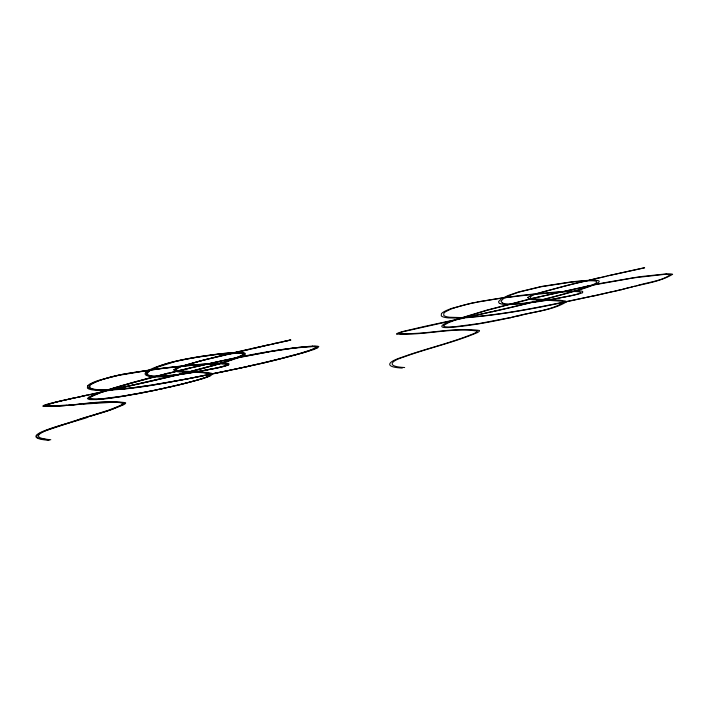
<?xml version="1.0" encoding="UTF-8"?>
<svg xmlns="http://www.w3.org/2000/svg" width="708" height="708" viewBox="0 0 708 708"><rect width="100%" height="100%" fill="white"/><g stroke="black" fill="none" stroke-linecap="round" stroke-linejoin="round"><path stroke-width="1.06" d="M566.347 301.918C552.727 310.467 533.832 311.361 518.229 316.078M173.752 369.85C176.584 373.081 182.876 371.523 187.027 372.284M527.61 297.634C530.398 300.838 536.629 299.307 540.726 300.059L536.16 301.21M87.544 385.94L87.42 388.072A228.808 17.948 -12 0 0 94.5 390.126C131.246 391.126 167.398 382.214 203.355 375.913M173.832 369.7L177.266 367.656A41.453 3.248 -12 0 1 179.567 366.771L208.63 358.673M527.69 297.484L531.124 295.431A41.453 3.248 -12 0 1 533.425 294.555L559.09 292.156M444.12 325.158L448.447 322.733L456.173 319.75M45.409 405.401L46.445 404.852A11.726 0.92 -12 0 1 49.374 403.905L64.853 399.94M399.268 333.176L400.303 332.636A11.726 0.92 -12 0 1 403.233 331.68L464.652 317.919M90.518 397.153C112.634 386.4 137.379 382.037 160.884 375.196M91.872 383.869L96.5 381.568A50.967 4 -12 0 1 100.076 380.231L101.253 379.833M587.782 280.403A129.263 10.142 -12 0 0 571.241 281.89L541.956 286.377L518.052 292.094L508.061 295.546L501.459 298.767L498.591 301.519L498.804 302.776L499.901 303.528M228.489 364.956C232.746 361.443 212.338 364.036 211.329 363.576A342.371 26.86 -12 0 0 201.169 364.266A365.912 28.709 -12 0 0 183.354 365.85L167.194 367.62A206.382 16.195 -12 0 0 153.494 369.355L121.05 374.629L98.005 380.559A53.746 4.213 -12 0 0 94.252 381.966L93.022 382.488A80.305 6.301 -12 0 0 91.96 382.975A101.377 7.956 -12 0 0 89.456 384.338M582.348 292.74C586.41 288.97 564.329 292.015 562.949 291.492M44.197 405.25L42.967 405.896A24.603 1.929 -12 0 0 43.02 406.312L51.64 406.481A204.886 16.072 -12 0 0 53.631 406.374C77.446 405.383 101.89 399.489 125.537 402.675A70.853 5.558 -12 0 1 123.334 404.914L111.634 409.525L89.774 416.516M574.321 290.997C580.861 289.28 612.889 279.483 586.525 280.899M453.235 320.388C441.96 323.742 434.951 329.016 452.049 327.282C474.272 325.299 496.246 320.972 517.955 315.936M181.708 366.417L200.7 360.921M454.731 319.866L486.493 310.228L529.513 299.086M457.731 319.219L488.042 310.06L529.973 299.183M453.952 308.007L463.598 305.166A18.346 1.443 -12 0 1 472.271 303.157L476.192 302.36M504.769 297.758L518.592 295.696A258.889 20.311 -12 0 1 523.469 295.121L537.213 293.634L563.648 286.395A144.724 11.355 -12 0 1 581.374 282.111L592.446 279.527M535.664 293.793L572.135 284.094A166.787 13.089 -12 0 1 580.657 282.067L595.968 278.713M101.864 379.638L109.74 377.391A18.346 1.443 -12 0 1 118.413 375.382L151.804 369.859A204.214 16.019 -12 0 1 165.132 368.178L180.363 366.496A362.505 28.444 -12 0 1 201.143 364.655L214.197 363.894M70.888 422.012C64.552 424.747 12.532 437.119 48.436 440.296M78.73 419.756L44.524 431.084L39.913 433.234L37.374 434.995L36.63 436.42L37.382 437.535L39.347 438.411L49.622 440.022M72.42 421.543L77.048 420.118C92.677 414.463 110.359 412.206 124.404 403.135C97.828 399.48 70.791 407.481 44.064 405.888L55.127 402.303L84.659 395.692M88.234 416.994C84.367 419.791 9.638 436.119 50.808 439.748M79.482 419.375L108.315 410.277L120.935 405.383A68.269 5.354 -12 0 0 123.103 403.224L120.148 402.401L113.855 402.224M575.347 290.979C581.578 289.377 616.057 278.934 588.959 280.333M572.436 291.546L569.666 292.342A135.839 10.655 -12 0 1 540.673 300.059M573.436 291.537L571.312 292.147M208.391 366.638C217.595 365.098 268.049 348.84 226.79 354.292A166.787 13.089 -12 0 0 218.276 356.319L200.975 360.841M207.532 366.868L190.824 371.266M189.841 371.523L181.655 373.585M283.935 357.77C294.236 354.177 307.608 353.372 316.157 347.141M163.017 374.656L170.575 372.541M636.545 285.864C647.298 282.2 661.051 281.297 670.016 274.925M282.687 358.089L260.588 363.408M168.141 373.151L134.555 381.913L108.908 389.427L93.049 395.037L88.783 397.144L87.403 398.622L89.757 399.613L96.527 399.604L121.263 396.63M534.425 301.635L523.867 303.254L510.645 304.024M535.584 301.351L533.451 302.095M534.752 301.776L545.62 299.041A135.555 10.638 -12 0 0 571.374 292.139M634.014 286.501L635.28 286.182M175.407 361.522L155.309 367.841L149.361 370.948L147.114 373.559L148.485 375.205L153.698 376.152L172.239 375.231A78.853 6.186 -12 0 0 192.151 372.435A68.915 5.407 -12 0 0 206.355 369.974M169.504 373.028L181.213 369.957M171.69 372.488L194.373 366.85M181.637 373.815L173.195 375.886A200.337 15.718 -12 0 1 128.909 386.152L120.723 387.763M631.447 287.129L632.731 286.82M529.071 302.962L523.761 304.467M530.982 302.705L526.779 303.732M170.973 376.205C194.107 370.682 217.4 365.284 239.8 357.186C252.172 352.805 240.968 351.717 235.1 352.549A129.068 10.124 -12 0 0 217.383 354.106C196.47 356.788 175.38 360.009 155.494 367.257C129.546 377.249 159.07 378.222 169.177 375.886A80.924 6.345 -12 0 0 196.523 371.939A71.499 5.611 -12 0 0 201.895 371.001L216.312 368.213A20.674 1.62 -12 0 0 217.745 367.903L219.179 367.585M526.672 303.546L521.327 305.051A190.125 14.921 -12 0 1 496.998 310.741L494.635 311.272M630.085 287.466L613.535 291.608M535.567 294.201A40.135 3.151 -12 0 0 532.416 295.466L530.159 296.953L530.611 298.086A133.139 10.443 -12 0 0 531.85 298.511L587.454 286.244M531.841 298.511L585.082 286.731M523.655 304.272L519.389 305.298A187.355 14.7 -12 0 1 496.317 310.688L492.272 311.812M168.265 376.86L127.015 386.373M183.098 369.718L190.195 368.036M621.084 289.837C637.43 284.483 658.042 283.156 672.476 274.394M176.345 361.292L186.275 359.151M227.498 354.327L232.702 353.115M620.367 289.802L593.189 296.174M176.009 385.656L203.647 378.453L210.126 376.054L212.48 374.205L211.418 373.249L207.426 372.505L178.035 370.744A133.139 10.443 -12 0 1 176.743 370.302L176.301 369.169L178.549 367.682A40.135 3.151 -12 0 1 181.699 366.417M231.507 353.177L269.093 344.646M235.1 352.549L249.207 349.318M193.788 367.195C232.879 358.044 272.35 349.318 312.44 346.088M174.743 385.949L156.344 389.834M612.96 291.528C562.825 302.617 512.45 314.573 461.085 318.087M197.399 366.355L220.993 361.107M596.525 278.386L606.632 276.288M592.773 279.244L603.066 277.094M257.597 364.089L247.986 366.275M62.817 400.401L50.41 403.374A19.744 1.549 -12 0 0 49.002 403.746L47.684 404.118A14.293 1.124 -12 0 0 44.188 405.25M63.455 400.462L66.021 399.684M494.786 311.033L467.333 317.334M252.774 348.504L290.678 339.999M607.88 275.801L644.43 267.704M604.083 276.66L644.652 267.854M492.485 311.555L466.068 317.405M65.41 400.02L67.198 399.418M66.57 399.763L68.366 399.153M248.366 366.39L206.754 375.231M166.663 387.586C180.274 384.125 241.817 371.983 187.355 372.293M275.421 343.345L199.222 361.186L180.637 366.594L174.973 369.594C185.965 374.567 199.205 370.328 210.807 373.797L209.391 376.063C185.93 384.453 161.282 388.816 136.936 393.807C121.095 395.861 104.757 400.94 88.783 398.692L92.049 395.799L104.226 391.126L148.193 378.364L206.426 364.204L236.437 357.788L276.27 350.513A103.324 8.107 -12 0 1 304.351 346.84L315.06 346.371L317.281 346.796L317.096 347.699C276.253 362.354 232.976 369.125 190.656 378.293C166.548 382.789 142.37 387.117 117.935 389.427C108.244 389.276 97.598 392.064 88.509 387.639L89.5 384.957C111.926 373.39 138.078 372.408 162.575 368.328A338.123 26.532 -12 0 1 218.082 363.523L226.914 363.735L227.41 365.133L217.498 367.85L198.32 371.514L176.858 374.824L161.451 376.346L151.503 376.355L146.591 375.107L146.273 372.886C162.256 361.965 182.584 360.115 201.196 356.451C215.259 354.752 229.516 351.823 243.72 353.186L243.986 354.708C192.142 374.913 136.379 383.311 82.385 396.285L77.756 397.294M67.72 399.507L69.543 398.896A160.026 12.558 -12 0 1 73.083 398.117M68.88 399.25L75.809 397.515M127.325 386.506L117.563 388.453M272.801 343.822L280.085 342.221M277.483 342.991L290.784 340.07M73.517 398.223L86.668 395.153M164.097 388.152L165.38 387.869M164.362 388.303L159.034 389.462M283.642 341.433L290.572 339.92M119.387 388.258L108.448 390.648M592.968 296.015C549.886 304.812 506.733 314.901 462.722 317.556M113.705 389.294L102.129 391.816M85.473 395.613L105.324 391.32M463.404 317.981L426.942 325.892A160.026 12.558 -12 0 0 423.402 326.68L404.277 331.149A19.744 1.549 -12 0 0 402.861 331.53L401.542 331.893A14.293 1.124 -12 0 0 398.046 333.026L396.825 333.672A24.603 1.929 -12 0 0 396.878 334.096M233.578 369.443L264.217 362.77L295.749 354.929L313.617 349.593L317.795 347.805L318.618 346.61M230.268 370.151L187.248 378.833L151.901 385.01M224.268 360.407L269.261 351.77M157.698 389.745L125.36 395.737L102.023 398.816M156.353 390.028L141.733 393.002M510.202 317.609L479.228 323.521L455.89 326.6M510.211 317.812C527.602 312.29 548.355 311.777 563.878 302.351M585.268 286.492L588.242 286.085M588.428 285.846L590.994 285.528M587.525 286.032L589.029 285.926M567.444 296.555L570.17 295.988A20.674 1.62 -12 0 0 571.613 295.679L573.038 295.36A12.408 0.974 -12 0 0 582.454 292.714M589.322 285.66L592.021 285.12M567.409 296.36L555.753 298.776A71.499 5.611 -12 0 1 550.373 299.723M593.543 285.014L633.527 277.89L664.069 274.43M565.63 296.918C566.701 296.148 589.826 292.625 576.551 291.563M565.329 296.776L560.24 297.749A62.596 4.912 -12 0 1 551.877 299.236L549.231 299.688M477.095 301.98L477.635 301.874M186.903 359.027L195.169 357.54M478.183 301.776L503.353 297.687M140.441 393.25L122.696 396.409M206.373 369.965C206.559 369.709 237.198 364.974 222.693 363.779M195.797 357.434L215.515 354.637A126.254 9.903 -12 0 1 231.472 353.195M270.615 351.549L293.475 348.194L310.21 346.646M546.001 300.219L531.584 302.351M150.494 385.232C132.423 387.78 114.147 390.816 95.846 389.462M505.424 297.67L534.221 294.271M537.213 293.634L561.674 291.572M80.615 404.295L67.295 405.383M83.093 404.1L113.192 402.241M66.632 405.056L55.72 405.826A207.4 16.275 -12 0 1 53.737 405.932L47.401 406.065M560.355 292.068L568.055 291.669A197.302 15.479 -12 0 1 576.613 291.554M666.308 273.872L639.943 276.695L603.446 282.873A98.12 7.699 -12 0 0 594.534 284.616M459.89 318.131L448.341 317.91A228.808 17.948 -12 0 1 441.27 315.856L441.403 313.724A136.75 10.726 -12 0 1 443.288 312.122A101.377 7.956 -12 0 1 445.81 310.759A80.305 6.301 -12 0 1 446.89 310.263L448.102 309.75A53.746 4.213 -12 0 1 451.854 308.343L472.245 302.962L495.919 299.024A121.077 9.496 -12 0 1 502.671 298.05M461.554 317.591L449.713 317.246A226.144 17.744 -12 0 1 443.721 315.326L443.863 313.219A135.361 10.62 -12 0 1 445.713 311.653L450.368 309.352A50.967 4 -12 0 1 453.943 308.007M508.486 304.582L521.354 303.838L538.54 301.626A82.65 6.487 -12 0 0 547.213 300.254L561.311 301.174A167.283 13.125 -12 0 1 561.975 301.316L563.798 302.166M547.293 300.254L541.523 300.086M543.726 299.528L559.028 300.095L565.232 301.015A108.873 8.54 -12 0 1 566.276 301.661M401.259 333.849L407.604 333.716A207.4 16.275 -12 0 0 409.578 333.61C432.721 333.256 456.483 327.229 479.396 330.459A70.853 5.558 -12 0 1 477.192 332.689C453.509 342.654 428.198 348.132 404.073 356.912C390.064 361.266 386.223 366.62 404.666 367.532M542.939 299.493L532.327 298.626M402.294 368.08C383.409 367.133 387.878 361.638 401.896 357.283C425.942 348.504 451.164 343.053 474.794 333.158A68.269 5.354 -12 0 0 476.971 330.999M396.852 334.096L405.498 334.264A204.886 16.072 -12 0 0 407.489 334.158C430.508 333.822 454.164 327.804 476.953 331.008M502.344 302.989L500.999 301.174L503.538 298.511L509.733 295.386L519.088 292.085L540.762 286.811L569.382 282.412A126.254 9.903 -12 0 1 585.33 280.97M214.143 363.903A197.302 15.479 -12 0 1 222.746 363.77M102.191 398.772A75.668 5.938 -12 0 1 90.066 397.418M209.763 358.611A144.724 11.355 -12 0 1 227.507 354.336M228.596 364.939A12.408 0.974 -12 0 1 219.214 367.594M47.648 406.011A34.48 2.708 -12 0 1 45.144 405.454M310.069 346.681A63.87 5.009 -12 0 1 316.326 347.106M95.863 389.462A226.144 17.744 -12 0 1 89.863 387.55L89.996 385.435A135.361 10.62 -12 0 1 91.854 383.869M312.308 346.124A65.977 5.177 -12 0 1 318.786 346.575M87.562 385.94A136.75 10.726 -12 0 1 89.429 384.347M401.507 333.787A34.48 2.708 -12 0 1 399.002 333.238M509.725 304.033A148.724 11.673 -12 0 1 502.476 302.953M666.166 273.899A65.977 5.177 -12 0 1 672.653 274.359M663.927 274.456A63.87 5.009 -12 0 1 670.184 274.89M507.556 304.59A151.264 11.868 -12 0 1 500.034 303.493M456.049 326.556A75.668 5.938 -12 0 1 443.925 325.202"/></g></svg>
